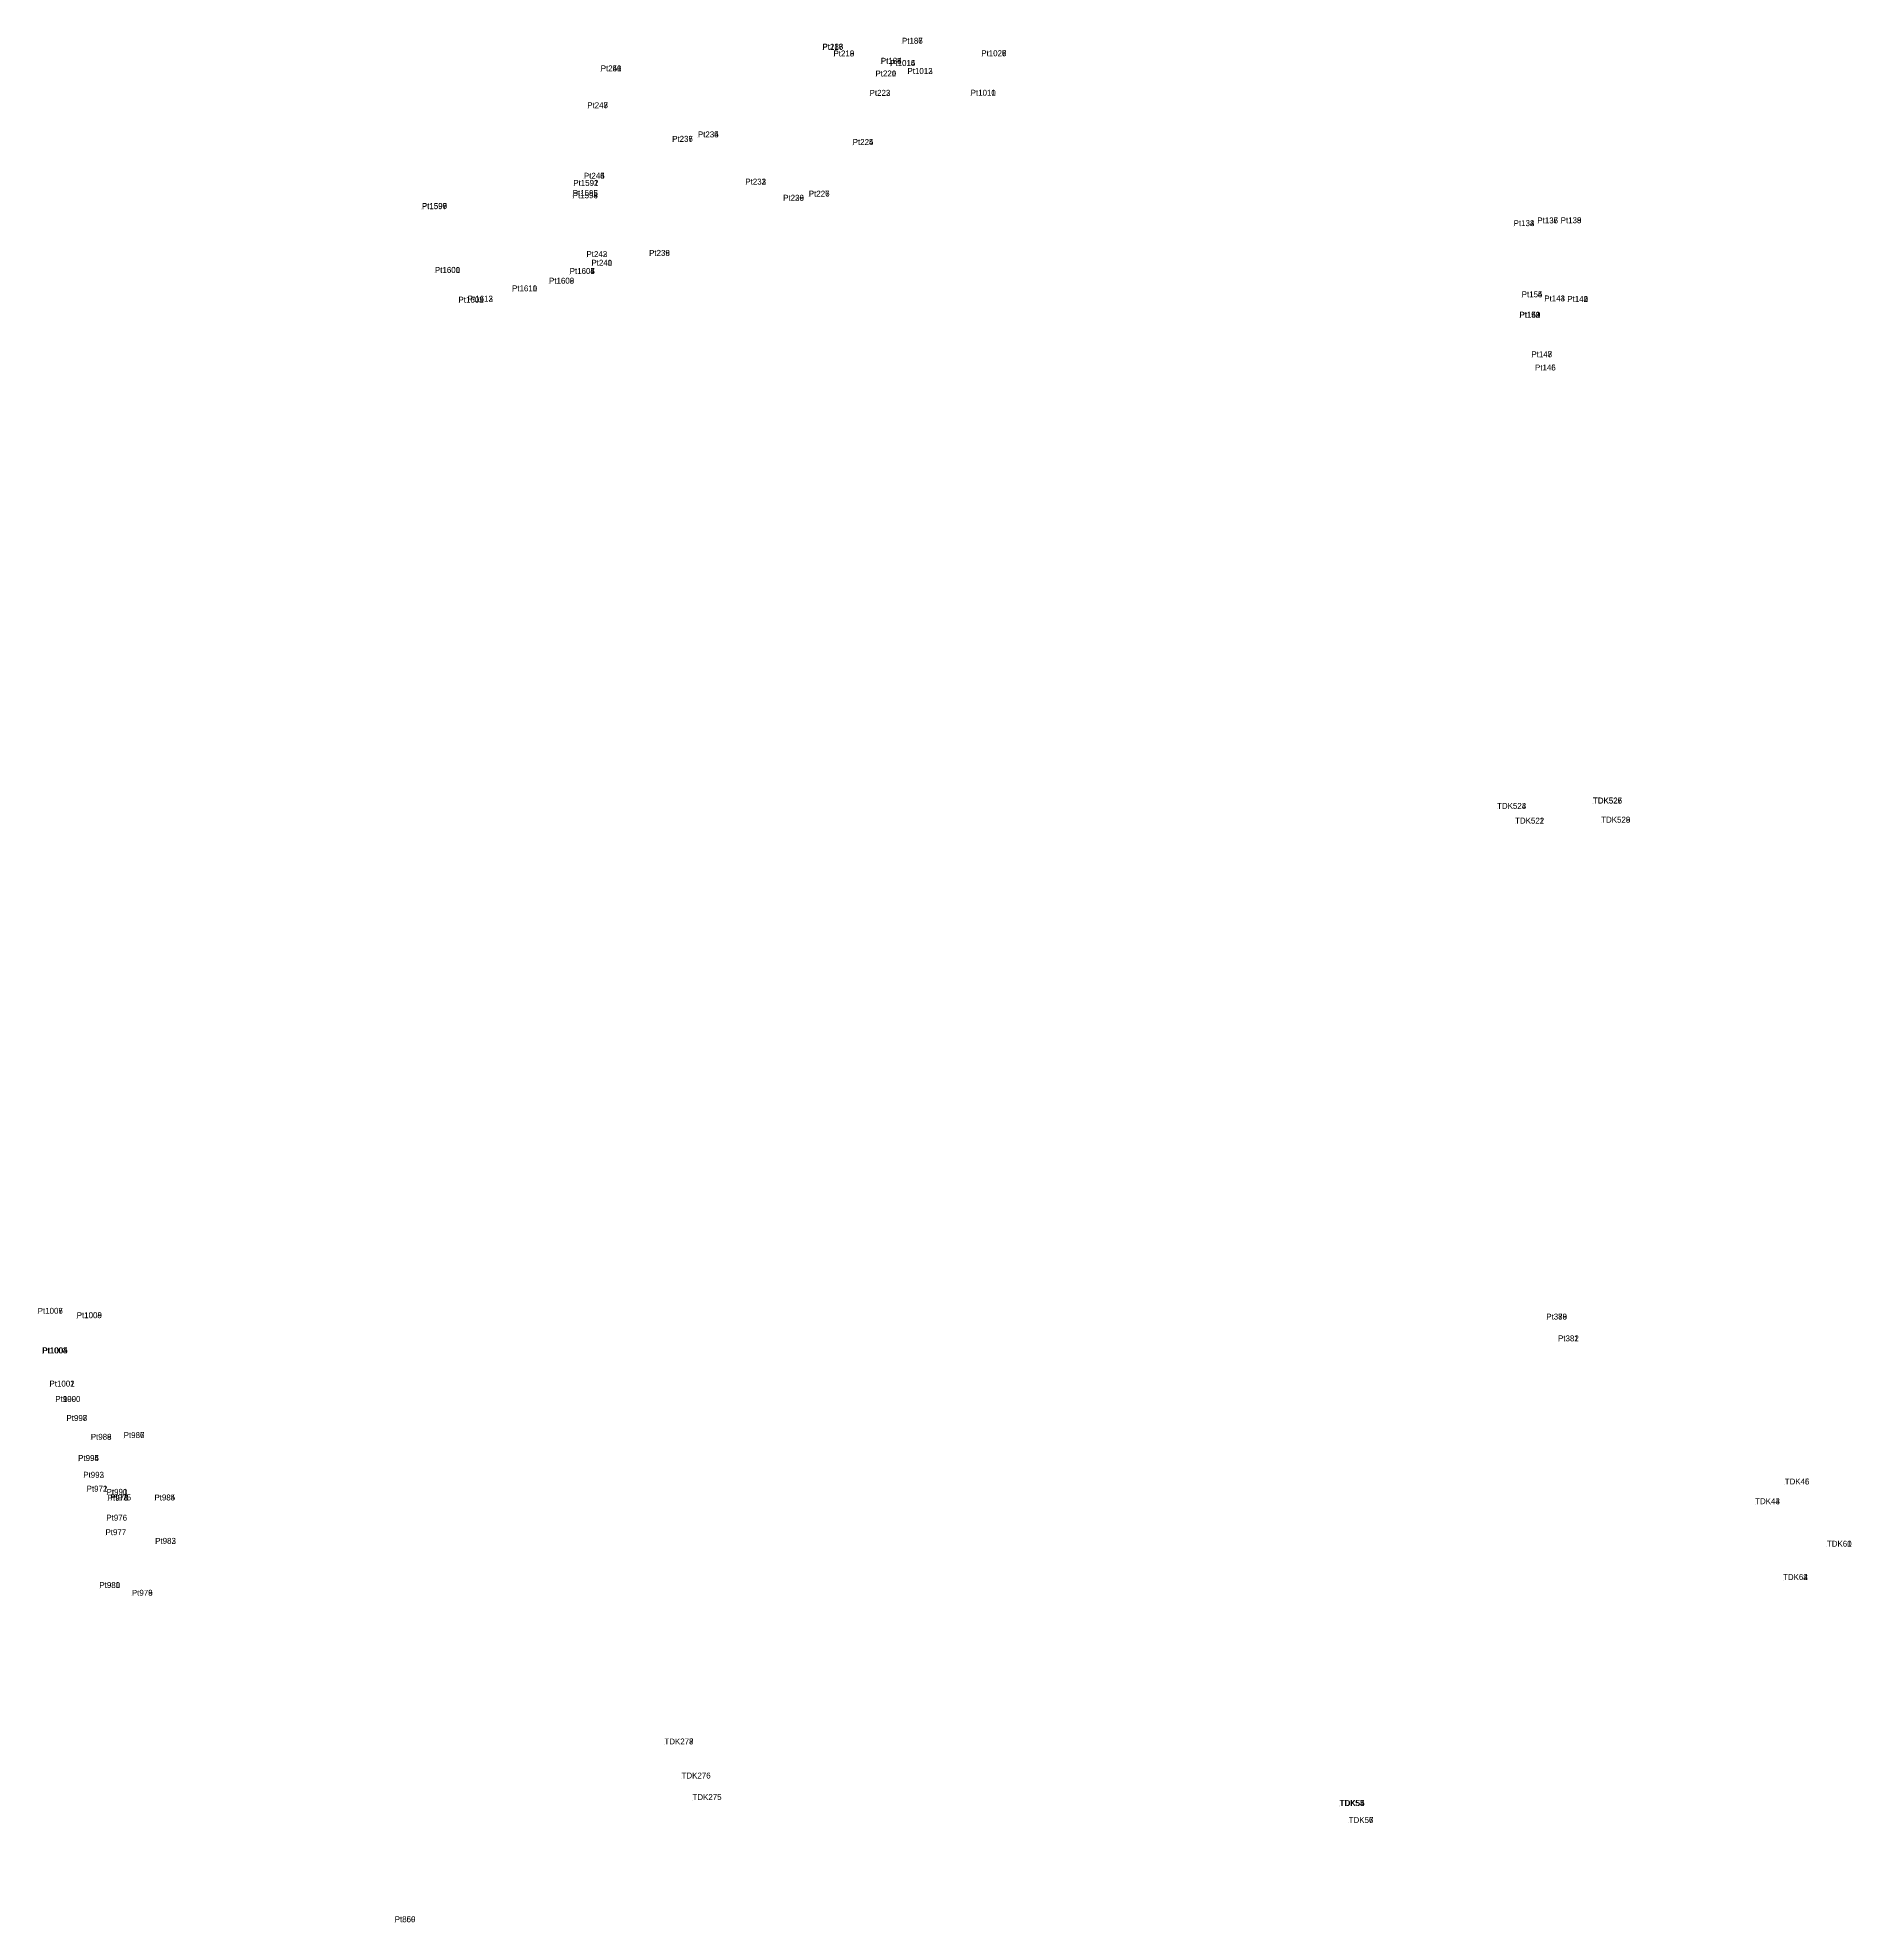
# Model space of a CAD drawing. Extents: x 0 to 556047, y 0 to 1862493.
# Drawn here: x 551151 to 551702, y 1839088 to 1839660 of the extents above; entities that cross this region are included whole.
import ezdxf

# ---------------------------------------------------------------- set-up
doc = ezdxf.new("R2010")
doc.units = 0
doc.layers.add('Level 12', color=7, linetype='Continuous')
doc.layers.add('Level 7', color=7, linetype='Continuous')

msp = doc.modelspace()

# ---------------------------------------------------------------- linework, layer by layer
at = {"layer": 'Level 7'}
for p, q in [((551389.524, 1839656.699), (551389.524, 1839656.699)), ((551389.528, 1839656.681), (551389.528, 1839656.681)), ((551389.564, 1839656.761), (551389.564, 1839656.761)), ((551392.888, 1839654.682), (551392.888, 1839654.682)), ((551392.908, 1839654.669), (551392.908, 1839654.669)), ((551413.666, 1839658.54), (551413.666, 1839658.54)), ((551413.676, 1839658.514), (551413.676, 1839658.514)), ((551437.726, 1839654.747), (551437.726, 1839654.747)), ((551437.726, 1839654.741), (551437.726, 1839654.741)), ((551437.735, 1839654.759), (551437.735, 1839654.759)), ((551322.256, 1839650.159), (551322.256, 1839650.159)), ((551322.256, 1839650.158), (551322.256, 1839650.158)), ((551322.261, 1839650.151), (551322.261, 1839650.151)), ((551407.255, 1839652.425), (551407.255, 1839652.425)), ((551407.283, 1839652.463), (551407.283, 1839652.463)), ((551410.078, 1839651.75), (551410.078, 1839651.75)), ((551410.094, 1839651.788), (551410.094, 1839651.788)), ((551415.34, 1839649.368), (551415.34, 1839649.368)), ((551415.355, 1839649.366), (551415.355, 1839649.366)), ((551405.611, 1839648.594), (551405.611, 1839648.594)), ((551405.622, 1839648.603), (551405.622, 1839648.603)), ((551318.144, 1839638.972), (551318.144, 1839638.972)), ((551318.146, 1839638.974), (551318.146, 1839638.974)), ((551403.846, 1839642.719), (551403.846, 1839642.719)), ((551403.855, 1839642.73), (551403.855, 1839642.73)), ((551434.519, 1839642.751), (551434.519, 1839642.751)), ((551434.526, 1839642.748), (551434.526, 1839642.748)), ((551343.913, 1839628.777), (551343.913, 1839628.777)), ((551343.926, 1839628.75), (551343.926, 1839628.75)), ((551351.738, 1839630.12), (551351.738, 1839630.12)), ((551351.742, 1839630.092), (551351.742, 1839630.092)), ((551398.708, 1839627.764), (551398.708, 1839627.764)), ((551398.731, 1839627.811), (551398.731, 1839627.811)), ((551313.911, 1839615.402), (551313.911, 1839615.402)), ((551313.923, 1839615.383), (551313.923, 1839615.383)), ((551317.141, 1839617.559), (551317.141, 1839617.559)), ((551317.141, 1839617.556), (551317.141, 1839617.556)), ((551317.143, 1839617.551), (551317.143, 1839617.551)), ((551366.132, 1839615.787), (551366.132, 1839615.787)), ((551366.132, 1839615.775), (551366.132, 1839615.775)), ((551366.132, 1839615.772), (551366.132, 1839615.772)), ((551313.747, 1839611.638), (551313.747, 1839611.638)), ((551313.755, 1839612.317), (551313.755, 1839612.317)), ((551313.756, 1839611.637), (551313.756, 1839611.637)), ((551313.757, 1839612.298), (551313.757, 1839612.298)), ((551377.608, 1839610.878), (551377.608, 1839610.878)), ((551377.615, 1839610.872), (551377.615, 1839610.872)), ((551377.617, 1839610.869), (551377.617, 1839610.869)), ((551385.387, 1839612.124), (551385.387, 1839612.124)), ((551385.413, 1839612.145), (551385.413, 1839612.145)), ((551267.96, 1839608.411), (551267.96, 1839608.411)), ((551267.965, 1839608.319), (551267.965, 1839608.319)), ((551267.986, 1839608.405), (551267.986, 1839608.405)), ((551599.3, 1839603.176), (551599.3, 1839603.176)), ((551599.3, 1839603.166), (551599.3, 1839603.166)), ((551599.302, 1839603.174), (551599.302, 1839603.174)), ((551606.486, 1839603.996), (551606.486, 1839603.996)), ((551606.493, 1839603.988), (551606.493, 1839603.988)), ((551606.495, 1839604.012), (551606.495, 1839604.012)), ((551613.576, 1839604.068), (551613.576, 1839604.068)), ((551613.577, 1839604.056), (551613.577, 1839604.056)), ((551317.918, 1839593.779), (551317.918, 1839593.779)), ((551317.918, 1839593.773), (551317.918, 1839593.773)), ((551336.91, 1839594.138), (551336.91, 1839594.138)), ((551336.936, 1839594.15), (551336.936, 1839594.15)), ((551271.912, 1839588.954), (551271.912, 1839588.954)), ((551271.945, 1839588.995), (551271.945, 1839588.995)), ((551306.568, 1839585.706), (551306.568, 1839585.706)), ((551312.805, 1839588.631), (551312.805, 1839588.631)), ((551312.813, 1839588.619), (551312.813, 1839588.619)), ((551312.821, 1839588.621), (551312.821, 1839588.621)), ((551312.833, 1839588.637), (551312.833, 1839588.637)), ((551319.413, 1839591.143), (551319.413, 1839591.143)), ((551319.439, 1839591.152), (551319.439, 1839591.152)), ((551281.893, 1839580.251), (551281.893, 1839580.251)), ((551281.896, 1839580.251), (551281.896, 1839580.251)), ((551295.328, 1839583.379), (551295.328, 1839583.379)), ((551295.329, 1839583.38), (551295.329, 1839583.38)), ((551306.539, 1839585.685), (551306.539, 1839585.685)), ((551601.74, 1839581.582), (551601.74, 1839581.582)), ((551601.742, 1839581.583), (551601.742, 1839581.583)), ((551608.602, 1839580.32), (551608.602, 1839580.32)), ((551608.609, 1839580.306), (551608.609, 1839580.306)), ((551615.592, 1839580.181), (551615.592, 1839580.181)), ((551615.596, 1839580.178), (551615.596, 1839580.178)), ((551615.604, 1839580.183), (551615.604, 1839580.183)), ((551279.069, 1839579.942), (551279.069, 1839579.942)), ((551279.071, 1839579.941), (551279.071, 1839579.941)), ((551601.032, 1839575.378), (551601.032, 1839575.378)), ((551601.034, 1839575.37), (551601.034, 1839575.37)), ((551601.12, 1839575.371), (551601.12, 1839575.371)), ((551601.126, 1839575.37), (551601.126, 1839575.37)), ((551601.129, 1839575.369), (551601.129, 1839575.369)), ((551604.684, 1839563.382), (551604.684, 1839563.382)), ((551604.693, 1839563.382), (551604.693, 1839563.382)), ((551605.792, 1839559.366), (551605.792, 1839559.366)), ((551605.794, 1839559.363), (551605.794, 1839559.363)), ((551594.273, 1839426.291), (551594.273, 1839426.291)), ((551594.276, 1839426.297), (551594.276, 1839426.297)), ((551623.373, 1839427.94), (551623.373, 1839427.94)), ((551623.376, 1839427.944), (551623.376, 1839427.944)), ((551623.394, 1839427.875), (551623.394, 1839427.875)), ((551599.735, 1839421.812), (551599.735, 1839421.812)), ((551599.754, 1839421.824), (551599.754, 1839421.824)), ((551625.865, 1839422.106), (551625.865, 1839422.106)), ((551625.877, 1839422.115), (551625.877, 1839422.115)), ((551151.372, 1839273.037), (551151.372, 1839273.037)), ((551151.373, 1839273.033), (551151.373, 1839273.033)), ((551163.191, 1839271.713), (551163.191, 1839271.713)), ((551163.232, 1839271.696), (551163.232, 1839271.696)), ((551609.195, 1839271.286), (551609.195, 1839271.286)), ((551609.196, 1839271.275), (551609.196, 1839271.275)), ((551609.198, 1839271.284), (551609.198, 1839271.284)), ((551152.698, 1839261.015), (551152.698, 1839261.015)), ((551152.704, 1839261.012), (551152.704, 1839261.012)), ((551152.864, 1839261.016), (551152.864, 1839261.016)), ((551612.778, 1839264.668), (551612.778, 1839264.668)), ((551612.785, 1839264.668), (551612.785, 1839264.668)), ((551154.947, 1839250.941), (551154.947, 1839250.941)), ((551154.958, 1839250.943), (551154.958, 1839250.943)), ((551156.72, 1839246.281), (551156.72, 1839246.281)), ((551156.722, 1839246.283), (551156.722, 1839246.283)), ((551160.106, 1839240.498), (551160.106, 1839240.498)), ((551160.107, 1839240.498), (551160.107, 1839240.498)), ((551167.485, 1839234.793), (551167.485, 1839234.793)), ((551167.487, 1839234.791), (551167.487, 1839234.791)), ((551177.466, 1839235.309), (551177.466, 1839235.309)), ((551177.466, 1839235.308), (551177.466, 1839235.308)), ((551163.643, 1839228.343), (551163.643, 1839228.343)), ((551163.651, 1839228.39), (551163.651, 1839228.39)), ((551163.651, 1839228.361), (551163.651, 1839228.361)), ((551165.195, 1839223.266), (551165.195, 1839223.266)), ((551165.197, 1839223.265), (551165.197, 1839223.265)), ((551681.576, 1839221.235), (551681.576, 1839221.235)), ((551681.586, 1839221.228), (551681.586, 1839221.228)), ((551166.219, 1839219.041), (551166.219, 1839219.041)), ((551166.221, 1839219.042), (551166.221, 1839219.042)), ((551172.28, 1839218.081), (551172.28, 1839218.081)), ((551172.286, 1839218.088), (551172.286, 1839218.088)), ((551172.606, 1839216.281), (551172.606, 1839216.281)), ((551172.625, 1839216.296), (551172.625, 1839216.296)), ((551173.442, 1839216.386), (551173.442, 1839216.386)), ((551186.795, 1839216.374), (551186.795, 1839216.374)), ((551186.811, 1839216.378), (551186.811, 1839216.378)), ((551672.602, 1839215.245), (551672.602, 1839215.245)), ((551672.605, 1839215.245), (551672.605, 1839215.245)), ((551172.204, 1839210.25), (551172.204, 1839210.25)), ((551171.949, 1839205.848), (551171.949, 1839205.848)), ((551187.011, 1839203.206), (551187.011, 1839203.206)), ((551187.034, 1839203.212), (551187.034, 1839203.212)), ((551694.387, 1839202.346), (551694.387, 1839202.346)), ((551694.388, 1839202.346), (551694.388, 1839202.346)), ((551681.066, 1839192.229), (551681.066, 1839192.229)), ((551681.066, 1839192.228), (551681.066, 1839192.228)), ((551681.068, 1839192.223), (551681.068, 1839192.223)), ((551170.083, 1839189.802), (551170.083, 1839189.802)), ((551170.1, 1839189.803), (551170.1, 1839189.803)), ((551179.956, 1839187.442), (551179.956, 1839187.442)), ((551179.959, 1839187.446), (551179.959, 1839187.446)), ((551341.571, 1839142.32), (551341.571, 1839142.32)), ((551341.575, 1839142.32), (551341.575, 1839142.32)), ((551346.779, 1839131.978), (551346.779, 1839131.978)), ((551350.099, 1839125.444), (551350.099, 1839125.444)), ((551546.421, 1839123.679), (551546.421, 1839123.679)), ((551546.593, 1839123.619), (551546.593, 1839123.619)), ((551546.598, 1839123.617), (551546.598, 1839123.617)), ((551549.247, 1839118.483), (551549.247, 1839118.483)), ((551549.25, 1839118.482), (551549.25, 1839118.482)), ((551259.729, 1839088.36), (551259.729, 1839088.36)), ((551259.731, 1839088.357), (551259.731, 1839088.357))]:
    msp.add_line(p, q, dxfattribs=at)

# ---------------------------------------------------------------- texts
at = {"layer": 'Level 12'}
for s, p in [('Pt187', (551413.666, 1839658.54)), ('Pt186', (551413.676, 1839658.514)), ('Pt217', (551389.524, 1839656.699)), ('Pt216', (551389.528, 1839656.681)), ('Pt183', (551389.564, 1839656.761)), ('Pt218', (551392.888, 1839654.682)), ('Pt219', (551392.908, 1839654.669)), ('Pt1027', (551437.726, 1839654.747)), ('Pt1026', (551437.726, 1839654.741)), ('Pt1028', (551437.735, 1839654.759)), ('Pt251', (551322.256, 1839650.159)), ('Pt250', (551322.256, 1839650.158)), ('Pt249', (551322.261, 1839650.151)), ('Pt221', (551405.611, 1839648.594)), ('Pt220', (551405.622, 1839648.603)), ('Pt185', (551407.255, 1839652.425)), ('Pt184', (551407.283, 1839652.463)), ('Pt1014', (551410.078, 1839651.75)), ('Pt1015', (551410.094, 1839651.788)), ('Pt1012', (551415.34, 1839649.368)), ('Pt1013', (551415.355, 1839649.366)), ('Pt223', (551403.846, 1839642.719)), ('Pt222', (551403.855, 1839642.73)), ('Pt1010', (551434.519, 1839642.751)), ('Pt1011', (551434.526, 1839642.748)), ('Pt248', (551318.144, 1839638.972)), ('Pt247', (551318.146, 1839638.974)), ('Pt235', (551351.738, 1839630.12)), ('Pt234', (551351.742, 1839630.092)), ('Pt236', (551343.913, 1839628.777)), ('Pt237', (551343.926, 1839628.75)), ('Pt224', (551398.708, 1839627.764)), ('Pt225', (551398.731, 1839627.811)), ('Pt1592', (551313.911, 1839615.402)), ('Pt1591', (551313.923, 1839615.383)), ('Pt245', (551317.141, 1839617.559)), ('Pt246', (551317.141, 1839617.556)), ('Pt244', (551317.143, 1839617.551)), ('Pt233', (551366.132, 1839615.787)), ('Pt232', (551366.132, 1839615.775)), ('Pt231', (551366.132, 1839615.772)), ('Pt1598', (551267.96, 1839608.411)), ('Pt1597', (551267.965, 1839608.319)), ('Pt1599', (551267.986, 1839608.405)), ('Pt1594', (551313.747, 1839611.638)), ('Pt1596', (551313.755, 1839612.317)), ('Pt1593', (551313.756, 1839611.637)), ('Pt1595', (551313.757, 1839612.298)), ('Pt230', (551377.608, 1839610.878)), ('Pt228', (551377.615, 1839610.872)), ('Pt229', (551377.617, 1839610.869)), ('Pt227', (551385.387, 1839612.124)), ('Pt226', (551385.413, 1839612.145)), ('Pt134', (551599.3, 1839603.176)), ('Pt132', (551599.3, 1839603.166)), ('Pt133', (551599.302, 1839603.174)), ('Pt136', (551606.486, 1839603.996)), ('Pt137', (551606.493, 1839603.988)), ('Pt135', (551606.495, 1839604.012)), ('Pt139', (551613.576, 1839604.068)), ('Pt138', (551613.577, 1839604.056)), ('Pt243', (551317.918, 1839593.779)), ('Pt242', (551317.918, 1839593.773)), ('Pt240', (551319.413, 1839591.143)), ('Pt241', (551319.439, 1839591.152)), ('Pt239', (551336.91, 1839594.138)), ('Pt238', (551336.936, 1839594.15)), ('Pt1601', (551271.912, 1839588.954)), ('Pt1600', (551271.945, 1839588.995)), ('Pt1608', (551306.539, 1839585.685)), ('Pt1609', (551306.568, 1839585.706)), ('Pt1604', (551312.805, 1839588.631)), ('Pt1605', (551312.813, 1839588.619)), ('Pt1606', (551312.821, 1839588.621)), ('Pt1607', (551312.833, 1839588.637)), ('Pt1602', (551279.069, 1839579.942)), ('Pt1603', (551279.071, 1839579.941)), ('Pt1612', (551281.893, 1839580.251)), ('Pt1613', (551281.896, 1839580.251)), ('Pt1611', (551295.328, 1839583.379)), ('Pt1610', (551295.329, 1839583.38)), ('Pt155', (551601.74, 1839581.582)), ('Pt154', (551601.742, 1839581.583)), ('Pt143', (551608.602, 1839580.32)), ('Pt144', (551608.609, 1839580.306)), ('Pt142', (551615.592, 1839580.181)), ('Pt141', (551615.596, 1839580.178)), ('Pt140', (551615.604, 1839580.183)), ('Pt153', (551601.032, 1839575.378)), ('Pt152', (551601.034, 1839575.37)), ('Pt149', (551601.12, 1839575.371)), ('Pt150', (551601.126, 1839575.37)), ('Pt151', (551601.129, 1839575.369)), ('Pt148', (551604.684, 1839563.382)), ('Pt147', (551604.693, 1839563.382)), ('Pt146', (551605.792, 1839559.366)), ('Pt145', (551605.794, 1839559.363)), ('TDK523', (551594.273, 1839426.291)), ('TDK524', (551594.276, 1839426.297)), ('TDK527', (551623.373, 1839427.94)), ('TDK526', (551623.376, 1839427.944)), ('TDK525', (551623.394, 1839427.875)), ('TDK522', (551599.735, 1839421.812)), ('TDK521', (551599.754, 1839421.824)), ('TDK529', (551625.865, 1839422.106)), ('TDK528', (551625.877, 1839422.115)), ('Pt1007', (551151.372, 1839273.037)), ('Pt1006', (551151.373, 1839273.033)), ('Pt1008', (551163.191, 1839271.713)), ('Pt1009', (551163.232, 1839271.696)), ('Pt378', (551609.195, 1839271.286)), ('Pt380', (551609.196, 1839271.275)), ('Pt379', (551609.198, 1839271.284)), ('Pt382', (551612.778, 1839264.668)), ('Pt381', (551612.785, 1839264.668)), ('Pt1003', (551152.698, 1839261.015)), ('Pt1004', (551152.704, 1839261.012)), ('Pt1005', (551152.864, 1839261.016)), ('Pt1001', (551154.947, 1839250.941)), ('Pt1002', (551154.958, 1839250.943)), ('Pt1000', (551156.72, 1839246.281)), ('Pt999', (551156.722, 1839246.283)), ('Pt998', (551160.106, 1839240.498)), ('Pt997', (551160.107, 1839240.498)), ('Pt986', (551177.466, 1839235.309)), ('Pt987', (551177.466, 1839235.308)), ('Pt989', (551167.485, 1839234.793)), ('Pt988', (551167.487, 1839234.791)), ('Pt996', (551163.643, 1839228.343)), ('Pt994', (551163.651, 1839228.39)), ('Pt995', (551163.651, 1839228.361)), ('Pt993', (551165.195, 1839223.266)), ('Pt992', (551165.197, 1839223.265)), ('Pt971', (551166.219, 1839219.041)), ('Pt972', (551166.221, 1839219.042)), ('Pt990', (551172.28, 1839218.081)), ('Pt991', (551172.286, 1839218.088)), ('TDK46', (551681.576, 1839221.235)), ('TDK45', (551681.586, 1839221.228)), ('Pt973', (551172.606, 1839216.281)), ('Pt974', (551172.625, 1839216.296)), ('Pt975', (551173.442, 1839216.386)), ('Pt984', (551186.795, 1839216.374)), ('Pt985', (551186.811, 1839216.378)), ('TDK43', (551672.602, 1839215.245)), ('TDK44', (551672.605, 1839215.245)), ('Pt976', (551172.204, 1839210.25)), ('Pt977', (551171.949, 1839205.848)), ('Pt982', (551187.011, 1839203.206)), ('Pt983', (551187.034, 1839203.212)), ('TDK60', (551694.387, 1839202.346)), ('TDK61', (551694.388, 1839202.346)), ('Pt981', (551170.083, 1839189.802)), ('Pt980', (551170.1, 1839189.803)), ('TDK63', (551681.066, 1839192.229)), ('TDK62', (551681.066, 1839192.228)), ('TDK64', (551681.068, 1839192.223)), ('Pt979', (551179.956, 1839187.442)), ('Pt978', (551179.959, 1839187.446)), ('TDK278', (551341.571, 1839142.32)), ('TDK277', (551341.575, 1839142.32)), ('TDK276', (551346.779, 1839131.978)), ('TDK275', (551350.099, 1839125.444)), ('TDK53', (551546.421, 1839123.679)), ('TDK54', (551546.593, 1839123.619)), ('TDK55', (551546.598, 1839123.617)), ('TDK56', (551549.247, 1839118.483)), ('TDK57', (551549.25, 1839118.482)), ('Pt860', (551259.729, 1839088.36)), ('Pt859', (551259.731, 1839088.357))]:
    msp.add_text(s, height=1.8, dxfattribs=at).set_placement(p)

doc.saveas('drawing.dxf')
